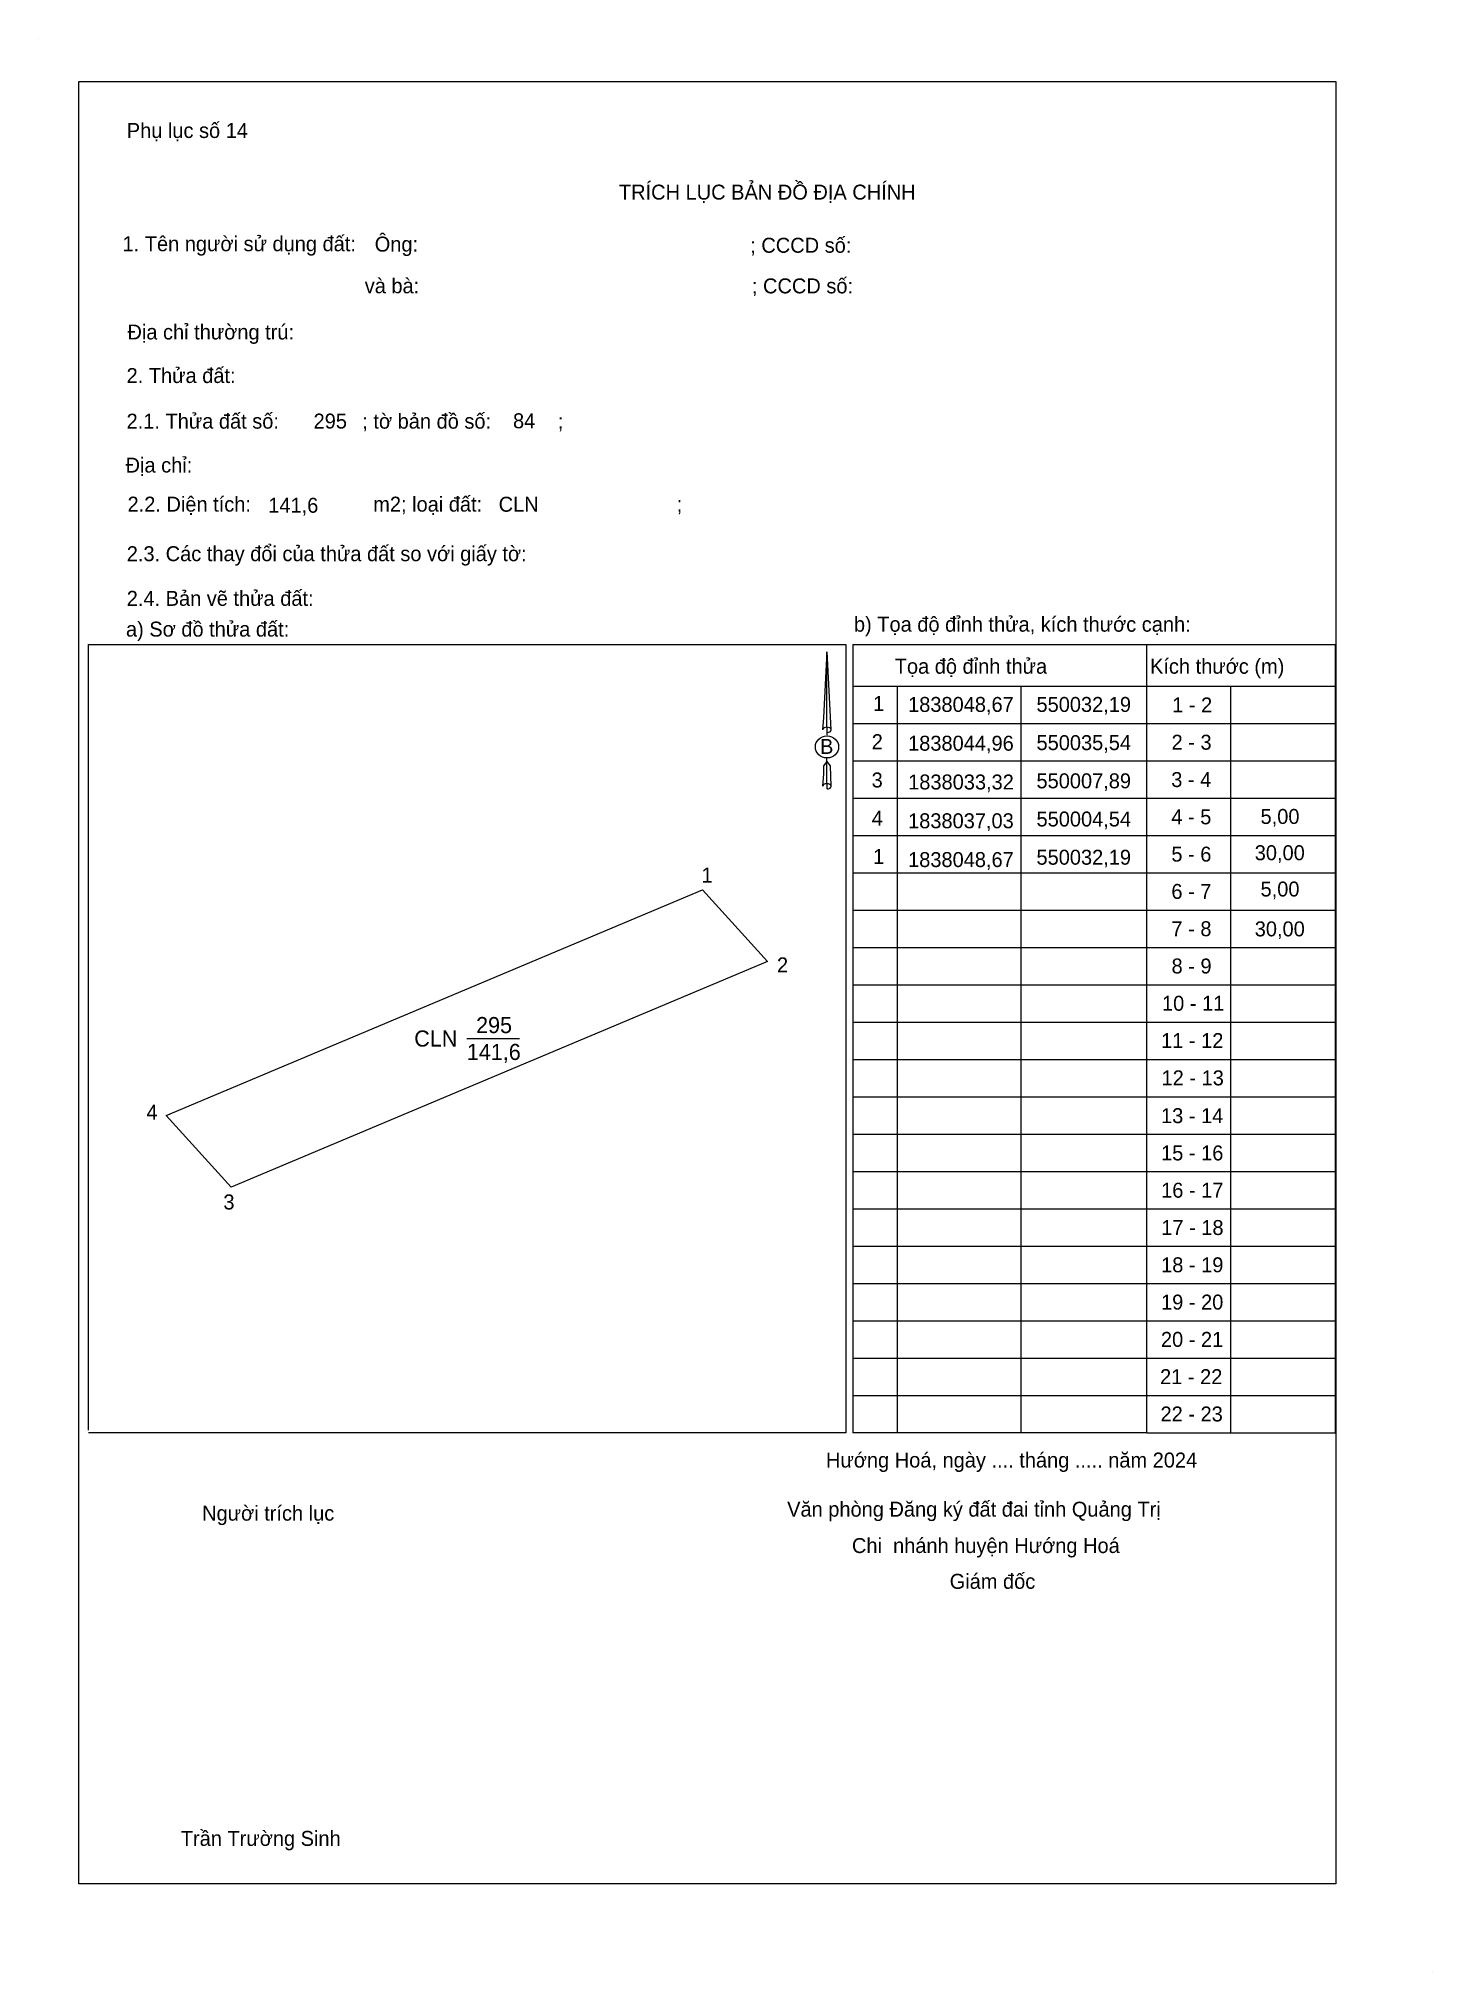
# Model space of a CAD drawing. Extents: x 549998 to 550069.8, y 1837992.8 to 1838092.6.
import ezdxf

# ---------------------------------------------------------------- set-up
doc = ezdxf.new("R2010")
doc.units = 0
for name, color, linetype in [('CanhThua', 7, 'Continuous'), ('hsktNoiDung', 7, 'Continuous'), ('hsktTemplate', 7, 'Continuous'), ('NhanDiaChinhThua', 7, 'Continuous'), ('SoHieuDinhThua', 7, 'Continuous')]:
    doc.layers.add(name, color=color, linetype=linetype)

msp = doc.modelspace()

# ---------------------------------------------------------------- linework, layer by layer
at = {"layer": 'CanhThua'}
for p, q in [((550004.54, 1838037.03), (550032.19, 1838048.67)), ((550032.19, 1838048.67), (550035.54, 1838044.96)), ((550035.54, 1838044.96), (550007.89, 1838033.32)), ((550007.89, 1838033.32), (550004.54, 1838037.03))]:
    msp.add_line(p, q, dxfattribs=at)
at = {"layer": 'hsktTemplate'}
for p, q in [((549997.957, 1838092.566), (549997.957, 1838092.566)), ((550000.035, 1838090.349), (550064.857, 1838090.349)), ((550000.035, 1837997.386), (550000.035, 1838090.349)), ((550064.857, 1838090.349), (550064.857, 1837997.386)), ((550000.532, 1838061.317), (550039.583, 1838061.317)), ((550000.532, 1838020.794), (550000.532, 1838061.317)), ((550039.583, 1838061.317), (550039.583, 1838020.649)), ((550039.947, 1838061.317), (550039.947, 1838020.649)), ((550039.947, 1838061.317), (550055.115, 1838061.317)), ((550055.115, 1838020.649), (550055.115, 1838061.317)), ((550055.115, 1838061.317), (550064.821, 1838061.317)), ((550064.821, 1838061.317), (550064.821, 1838020.649)), ((550038.614, 1838060.943), (550038.429, 1838057.55)), ((550038.614, 1838060.943), (550038.817, 1838056.921)), ((550038.614, 1838060.943), (550038.817, 1838056.921)), ((550038.614, 1838057.056), (550038.614, 1838060.943)), ((550038.614, 1838060.943), (550038.817, 1838056.921)), ((550039.998, 1838059.167), (550064.821, 1838059.167)), ((550042.239, 1838059.167), (550042.239, 1838020.649)), ((550048.613, 1838059.167), (550048.613, 1838020.649)), ((550059.428, 1838059.167), (550059.428, 1838020.649)), ((550038.429, 1838057.55), (550038.386, 1838056.921)), ((550039.947, 1838057.241), (550064.821, 1838057.241)), ((550038.614, 1838057.056), (550038.614, 1838056.908)), ((550038.614, 1838056.908), (550038.614, 1838056.791)), ((550038.614, 1838056.791), (550038.614, 1838056.637)), ((550038.614, 1838056.791), (550038.614, 1838056.637)), ((550038.614, 1838056.791), (550038.614, 1838056.637)), ((550038.817, 1838056.921), (550038.817, 1838056.921)), ((550038.614, 1838055.286), (550038.441, 1838055.057)), ((550038.614, 1838055.286), (550038.614, 1838055.465)), ((550038.614, 1838055.286), (550038.614, 1838055.465)), ((550038.614, 1838055.286), (550038.614, 1838055.465)), ((550038.614, 1838055.286), (550038.774, 1838055.057)), ((550038.614, 1838055.286), (550038.774, 1838055.057)), ((550038.614, 1838055.286), (550038.774, 1838055.057)), ((550038.614, 1838054.151), (550038.614, 1838055.286)), ((550039.947, 1838055.315), (550064.821, 1838055.315)), ((550038.429, 1838054.65), (550038.386, 1838054.015)), ((550038.441, 1838055.057), (550038.429, 1838054.65)), ((550038.774, 1838055.057), (550038.817, 1838054.015)), ((550038.774, 1838055.057), (550038.817, 1838054.015)), ((550038.774, 1838055.057), (550038.817, 1838054.015)), ((550038.614, 1838054.151), (550038.614, 1838053.99)), ((550038.614, 1838053.99), (550038.614, 1838053.879)), ((550038.817, 1838054.015), (550038.817, 1838054.015)), ((550039.947, 1838053.389), (550064.821, 1838053.389)), ((550039.947, 1838051.463), (550064.821, 1838051.463)), ((550039.947, 1838049.537), (550064.821, 1838049.537)), ((550039.947, 1838047.612), (550064.821, 1838047.612)), ((550039.947, 1838045.686), (550064.821, 1838045.686)), ((550039.947, 1838043.76), (550064.821, 1838043.76)), ((550039.947, 1838041.834), (550064.821, 1838041.834)), ((550039.947, 1838039.908), (550064.821, 1838039.908)), ((550039.947, 1838037.982), (550064.821, 1838037.982)), ((550039.947, 1838036.056), (550064.821, 1838036.056)), ((550039.947, 1838034.13), (550064.821, 1838034.13)), ((550039.947, 1838032.204), (550064.821, 1838032.204)), ((550039.947, 1838030.278), (550064.821, 1838030.278)), ((550039.947, 1838028.353), (550064.821, 1838028.353)), ((550039.947, 1838026.427), (550064.821, 1838026.427)), ((550039.947, 1838024.501), (550064.821, 1838024.501)), ((550039.947, 1838022.575), (550064.821, 1838022.575)), ((550039.583, 1838020.649), (550000.532, 1838020.649)), ((550055.115, 1838020.649), (550039.947, 1838020.649)), ((550055.115, 1838020.649), (550064.821, 1838020.649)), ((550064.857, 1837997.386), (550000.035, 1837997.386)), ((550069.834, 1837992.829), (550069.834, 1837992.829))]:
    msp.add_line(p, q, dxfattribs=at)
msp.add_ellipse((550038.615, 1838056.037), major_axis=(0.599, 0), ratio=0.952727, dxfattribs=at)
for centre, start_param, end_param in [((550038.615, 1838056.916), 1.570796, 3.074452), ((550038.615, 1838056.916), 0.067141, 1.570796), ((550038.615, 1838056.916), 4.712389, 6.283185), ((550038.615, 1838054.004), 2.491069, 3.074278), ((550038.615, 1838054.004), 1.570796, 2.491069), ((550038.615, 1838054.004), 0.067141, 1.570796), ((550038.615, 1838054.004), 4.712389, 6.283185)]:
    msp.add_ellipse(centre, major_axis=(0.219, 0), ratio=0.614131, start_param=start_param, end_param=end_param, dxfattribs=at)
at = {"layer": 'NhanDiaChinhThua'}
msp.add_line((550020.04, 1838040.995), (550022.756, 1838040.995), dxfattribs=at)

# ---------------------------------------------------------------- texts
at = {"layer": 'hsktNoiDung'}
for s, height, p in [('295', 0.7714, (550012.135, 1838072.457)), ('84', 0.7714, (550022.422, 1838072.471)), ('141,6', 0.7714, (550009.798, 1838068.114)), ('CLN', 0.7714, (550021.68, 1838068.166)), ('1', 0.771, (550040.991, 1838057.893)), ('1838048,67', 0.7714, (550042.797, 1838057.841)), ('550032,19', 0.7714, (550049.418, 1838057.84)), ('2', 0.771, (550040.921, 1838055.919)), ('1838044,96', 0.7714, (550042.797, 1838055.84)), ('550035,54', 0.7714, (550049.42, 1838055.87)), ('3', 0.771, (550040.917, 1838053.945)), ('1838033,32', 0.7714, (550042.801, 1838053.84)), ('550007,89', 0.7714, (550049.418, 1838053.9)), ('4', 0.771, (550040.919, 1838051.971)), ('1838037,03', 0.7714, (550042.797, 1838051.839)), ('550004,54', 0.7714, (550049.42, 1838051.93)), ('5,00', 0.7714, (550060.975, 1838052.063)), ('1', 0.771, (550040.991, 1838049.997)), ('1838048,67', 0.7714, (550042.797, 1838049.838)), ('550032,19', 0.7714, (550049.418, 1838049.96)), ('30,00', 0.7714, (550060.675, 1838050.191)), ('5,00', 0.7714, (550060.975, 1838048.319)), ('30,00', 0.7714, (550060.675, 1838046.264))]:
    msp.add_text(s, height=height, dxfattribs=at).set_placement(p)
at = {"layer": 'hsktTemplate'}
for s, height, p in [('Phụ lục số 14', 0.77145, (550002.501, 1838087.444)), (' TRÍCH LỤC BẢN ĐỒ ĐỊA CHÍNH', 0.77145, (550027.596, 1838084.266)), ('1. Tên người sử dụng đất:', 0.77145, (550002.282, 1838081.604)), ('Ông:', 0.7714, (550015.289, 1838081.584)), ('; CCCD số:', 0.7714, (550034.655, 1838081.524)), ('và bà:', 0.7714, (550014.774, 1838079.435)), ('; CCCD số:', 0.7714, (550034.742, 1838079.429)), ('Địa chỉ thường trú:', 0.77145, (550002.536, 1838077.051)), ('2. Thửa đất:', 0.77145, (550002.49, 1838074.805)), ('2.1. Thửa đất số:               ; tờ bản đồ số:            ;', 0.77145, (550002.49, 1838072.451)), ('Địa chỉ:', 0.7714, (550002.439, 1838070.186)), ('2.2. Diện tích:                      m2; loại đất:                                   ;', 0.77145, (550002.54, 1838068.171)), ('2.3. Các thay đổi của thửa đất so với giấy tờ:', 0.77145, (550002.501, 1838065.616)), ('2.4. Bản vẽ thửa đất:', 0.77145, (550002.499, 1838063.312)), ('a) Sơ đồ thửa đất:', 0.77145, (550002.459, 1838061.725)), ('b) Tọa độ đỉnh thửa, kích thước cạnh:', 0.77145, (550040.004, 1838061.978)), ('Tọa độ đỉnh thửa', 0.77145, (550042.108, 1838059.81)), ('Kích thước (m)', 0.77145, (550055.275, 1838059.81)), ('1 - 2', 0.7714, (550056.416, 1838057.815)), ('B', 0.771, (550038.257, 1838055.674)), ('2 - 3', 0.7714, (550056.386, 1838055.892)), ('3 - 4', 0.7714, (550056.369, 1838053.966)), ('4 - 5', 0.7714, (550056.373, 1838052.043)), ('5 - 6', 0.7714, (550056.375, 1838050.119)), ('6 - 7', 0.7714, (550056.376, 1838048.196)), ('7 - 8', 0.7714, (550056.38, 1838046.273)), ('8 - 9', 0.7714, (550056.385, 1838044.349)), ('10 - 11', 0.7714, (550055.893, 1838042.426)), ('11 - 12', 0.7714, (550055.846, 1838040.502)), ('12 - 13', 0.7714, (550055.87, 1838038.579)), ('13 - 14', 0.7714, (550055.842, 1838036.63)), ('15 - 16', 0.7714, (550055.845, 1838034.707)), ('16 - 17', 0.7714, (550055.848, 1838032.784)), ('17 - 18', 0.7714, (550055.855, 1838030.86)), ('18 - 19', 0.7714, (550055.847, 1838028.937)), ('19 - 20', 0.7714, (550055.843, 1838027.014)), ('20 - 21', 0.7714, (550055.838, 1838025.09)), ('21 - 22', 0.7714, (550055.792, 1838023.167)), ('22 - 23', 0.7714, (550055.816, 1838021.243)), ('Hướng Hoá, ngày .... tháng ..... năm 2024', 0.77145, (550038.562, 1838018.867)), ('Người trích lục', 0.77145, (550006.388, 1838016.126)), ('Văn phòng Đăng ký đất đai tỉnh Quảng Trị', 0.77145, (550036.559, 1838016.332)), (' Chi  nhánh huyện Hướng Hoá', 0.77145, (550039.614, 1838014.456)), (' Giám đốc', 0.7714, (550044.655, 1838012.61)), ('Trần Trường Sinh', 0.77145, (550005.286, 1837999.352))]:
    msp.add_text(s, height=height, dxfattribs=at).set_placement(p)
at = {"layer": 'NhanDiaChinhThua'}
for s, p in [('CLN', (550017.327, 1838040.579)), ('295', (550020.517, 1838041.272)), ('141,6', (550020.04, 1838039.887))]:
    msp.add_text(s, height=0.8311, dxfattribs=at).set_placement(p)
at = {"layer": 'SoHieuDinhThua'}
for s, p in [('1', (550032.142, 1838049.039)), ('2', (550036.034, 1838044.404)), ('4', (550003.517, 1838036.811)), ('3', (550007.483, 1838032.176))]:
    msp.add_text(s, height=0.775, dxfattribs=at).set_placement(p)

doc.saveas('drawing.dxf')
